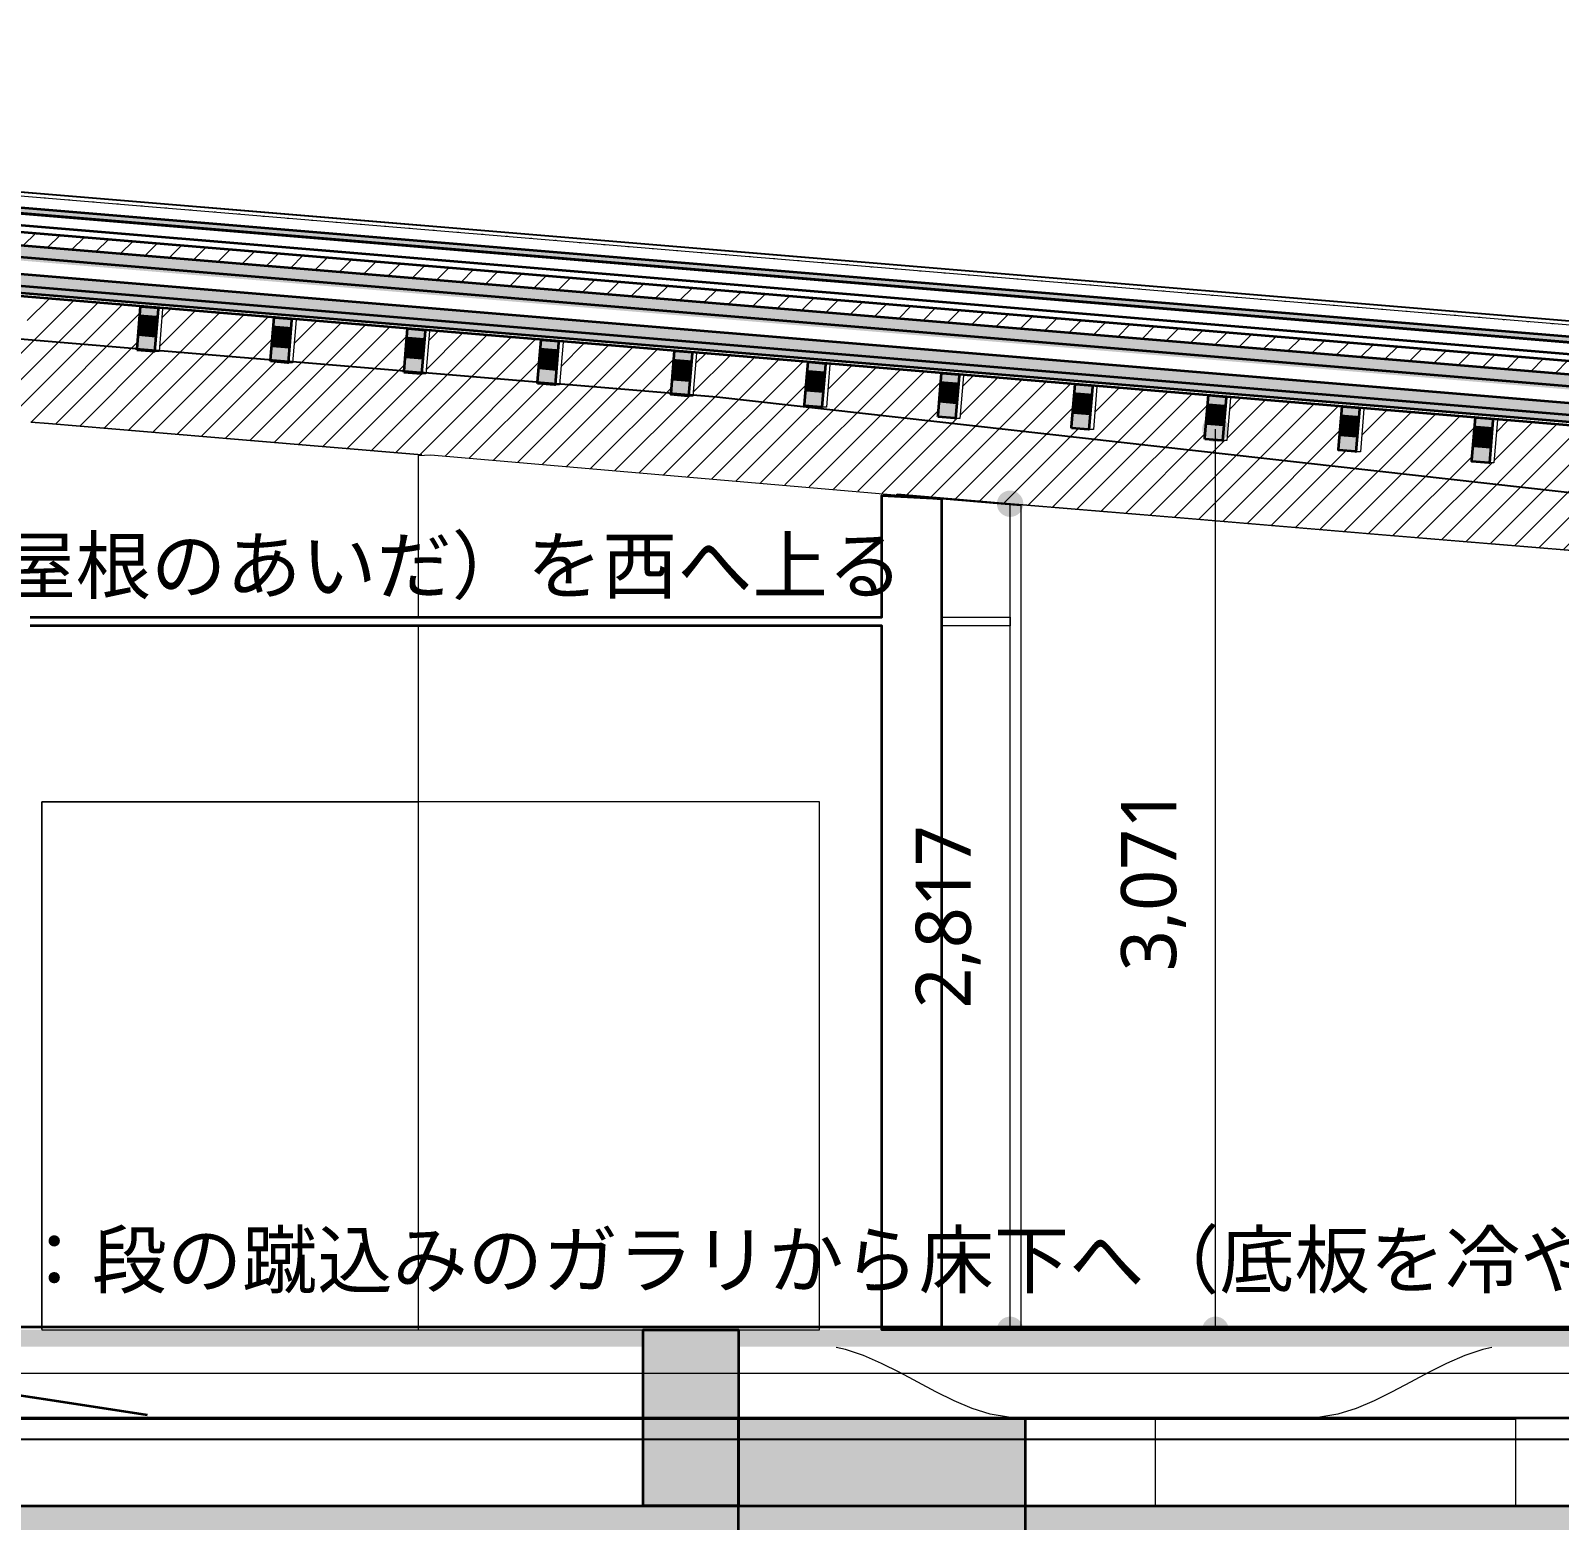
# Model space of a CAD drawing. Header units: millimetres. Extents: x 0 to 153524, y 0 to 59400.
# Drawn here: x 64661 to 69872, y 23650 to 28730 of the extents above; entities that cross this region are included whole.
import ezdxf

# ---------------------------------------------------------------- set-up
doc = ezdxf.new("R2010")
doc.units = ezdxf.units.MM
for name, color, linetype, lineweight in [('01_切断（構造・壁）', 7, 'Continuous', 35), ('02_切断（家具）', 8, 'Continuous', 18), ('04_切断（機械室などの塊）', 7, 'Continuous', 35), ('05_断熱（仮）', 2, 'Continuous', 9), ('10_見えがかり', 7, 'Continuous', 13), ('11_見えがかり（家具）', 8, 'Continuous', 9), ('12_見えがかり（ガラス）', 5, 'Continuous', 9), ('14_鏡面', 8, 'Continuous', 9), ('50_寸法', 3, 'Continuous', 9)]:
    doc.layers.add(name, color=color, linetype=linetype, lineweight=lineweight)
doc.styles.add('JP', font='NotoSansCJKjp-Regular.otf')

msp = doc.modelspace()

# ---------------------------------------------------------------- hatches: boundary and pattern name
at = {"layer": '01_切断（構造・壁）'}
for color, points in [(7, [(62974.2, 28244.6), (62974.2, 28244.6), (62973, 28244.7), (62951.4, 28246.5), (62951.4, 28246.5), (62953.1, 28266.4), (62974.7, 28264.6), (62975.9, 28264.5), (74655, 27291.2), (74759.3, 27282.5), (75852.3, 27191.4), (75853, 27191.4), (75852.9, 27190.4), (75851.3, 27171.5), (75850.6, 27171.6), (74757.6, 27262.7), (74653.3, 27271.4)]), (7, [(74466.3, 24242), (74466.3, 24300), (58577.6, 24300), (58577.6, 24242)]), (7, [(67074.6, 23700), (67063.2, 23700), (66749, 23700), (66749, 24282.2), (66749, 24282.2), (66749, 24300), (67063.2, 24300), (67074.6, 24300), (67074.6, 23721.2)]), (7, [(73000, 24300), (72674.8, 24300), (67664.6, 24300), (67664.6, 24301.7), (67664.6, 24301.7), (67664.6, 24310), (72674.8, 24310), (73000, 24310), (73000, 24300.7), (73000, 24300.7)]), (8, [(55051.2, 23500), (46200.5, 23500), (46050.5, 23500), (46050.5, 23700), (46050.5, 24152), (46200.5, 24152), (46200.5, 23700), (55201.2, 23700), (55201.2, 23550), (58627.6, 23550), (58627.6, 23700), (74316.3, 23700), (74316.3, 24152), (74466.3, 24152), (74466.3, 23700), (74466.3, 23500), (74316.3, 23500), (58777.6, 23500), (58777.6, 23350), (55051.2, 23350)]), (7, [(68051.4, 23600), (68001, 23600), (67074.6, 23600), (67074.6, 23985.9), (67074.6, 23985.9), (67074.6, 24000), (68001, 24000), (68051.4, 24000), (68051.4, 23621)])]:
    msp.add_hatch(color=color, dxfattribs=at).paths.add_polyline_path(points)
at = {"layer": '01_切断（構造・壁）', "true_color": 0xe9dcc4}
for points in [[(74284, 27043.1), (72911.7, 27157.5), (74285.9, 27043), (74603.3, 27016.5), (74603.2, 27015.9), (74602.3, 27004.6), (63496.9, 27930), (62766.7, 27990.9), (62761, 27991.4), (62666.7, 27999.2), (62665.7, 27987.3), (62663.7, 27987.5), (62666.7, 28023.2), (62761, 28015.4), (62766.7, 28014.9), (63496.9, 27954), (74602.3, 27028.6), (74601.3, 27016.7)], [(65024, 27640.3), (65024.4, 27644.5), (65036.5, 27789.7), (65038.2, 27789.6), (65096.3, 27784.8), (65095.9, 27780.5), (65083.8, 27635.3), (65082.1, 27635.4)], [(65479, 27602.3), (65479.4, 27606.5), (65491.5, 27751.8), (65493.1, 27751.7), (65551.3, 27746.8), (65550.9, 27742.6), (65538.8, 27597.4), (65537.1, 27597.5)], [(65030.4, 27717.3), (65090.2, 27712.3), (65088.2, 27688.4), (65028.4, 27693.4)], [(65485.4, 27679.3), (65545.2, 27674.4), (65543.2, 27650.5), (65483.4, 27655.5)], [(65934, 27564.4), (65934.4, 27568.6), (65946.5, 27713.9), (65948.1, 27713.8), (66006.3, 27708.9), (66005.9, 27704.7), (65993.8, 27559.4), (65992.1, 27559.6)], [(66389, 27526.5), (66389.4, 27530.7), (66401.5, 27676), (66403.1, 27675.9), (66461.3, 27671), (66460.9, 27666.8), (66448.8, 27521.5), (66447.1, 27521.7)], [(65940.4, 27641.4), (66000.2, 27636.4), (65998.2, 27612.6), (65938.4, 27617.6)], [(66844.3, 27492.8), (66856.5, 27638.1), (66858.1, 27637.9), (66916.2, 27633.1), (66915.9, 27628.9), (66915.9, 27628.9), (66903.8, 27483.6), (66902.1, 27483.8), (66844, 27488.6)], [(66395.4, 27603.5), (66455.2, 27598.5), (66453.2, 27574.7), (66393.4, 27579.7)], [(67299, 27450.7), (67299.3, 27454.9), (67311.4, 27600.2), (67313.1, 27600), (67371.2, 27595.2), (67370.9, 27590.9), (67358.8, 27445.7), (67357.1, 27445.8)], [(66910.2, 27560.6), (66908.2, 27536.8), (66848.4, 27541.8), (66850.4, 27565.6)], [(67305.4, 27527.7), (67365.2, 27522.7), (67363.2, 27498.9), (67303.4, 27503.8)], [(67754, 27412.8), (67754.3, 27417), (67766.4, 27562.2), (67768.1, 27562.1), (67826.2, 27557.3), (67825.9, 27553), (67813.8, 27407.8), (67812.1, 27407.9)], [(68209, 27374.8), (68209.3, 27379.1), (68221.4, 27524.3), (68223.1, 27524.2), (68281.2, 27519.3), (68280.9, 27515.1), (68268.8, 27369.9), (68267.1, 27370)], [(67760.4, 27489.8), (67820.2, 27484.8), (67818.2, 27460.9), (67758.4, 27465.9)], [(68664, 27336.9), (68664.3, 27341.1), (68676.4, 27486.4), (68678.1, 27486.3), (68736.2, 27481.4), (68735.9, 27477.2), (68723.8, 27331.9), (68722.1, 27332.1)], [(68215.4, 27451.8), (68275.2, 27446.9), (68273.2, 27423), (68213.4, 27428)], [(68670.4, 27413.9), (68730.2, 27408.9), (68728.2, 27385.1), (68668.4, 27390.1)], [(69177.1, 27294.2), (69119, 27299), (69119.3, 27303.2), (69131.4, 27448.5), (69133.1, 27448.4), (69191.2, 27443.5), (69190.9, 27439.3), (69178.8, 27294)], [(69574, 27261.1), (69574.3, 27265.3), (69586.4, 27410.6), (69588.1, 27410.4), (69646.2, 27405.6), (69645.9, 27401.4), (69633.8, 27256.1), (69632.1, 27256.3)], [(69125.4, 27376), (69185.2, 27371), (69183.2, 27347.2), (69123.4, 27352.2)], [(69640.2, 27333.1), (69638.2, 27309.3), (69578.4, 27314.3), (69580.4, 27338.1)]]:
    msp.add_hatch(color=8, dxfattribs=at).paths.add_polyline_path(points)
at = {"layer": '05_断熱（仮）', "true_color": 0xf3d98b}
for points in [[(74500, 27175.1), (74500, 27123.1), (63491.5, 28040.5), (62761.4, 28101.3), (62755.7, 28101.8), (62669.5, 28109), (62673.8, 28160.6), (74296, 27192.1)], [(74296, 27095.1), (74500, 27078.1), (74500, 27037.1), (63496.9, 27954), (62766.7, 28014.9), (62761, 28015.4), (62670.4, 28022.9), (62673.8, 28063.6)], [(65030.4, 27717.3), (65034.2, 27761.9), (65093.9, 27757), (65090.2, 27712.3)], [(65485.4, 27679.3), (65489.1, 27724), (65548.9, 27719), (65545.2, 27674.4)], [(65940.4, 27641.4), (65944.1, 27686.1), (66003.9, 27681.1), (66000.2, 27636.4)], [(66395.4, 27603.5), (66399.1, 27648.2), (66458.9, 27643.2), (66455.2, 27598.5)], [(66850.4, 27565.6), (66854.1, 27610.3), (66913.9, 27605.3), (66910.2, 27560.6)], [(67305.4, 27527.7), (67309.1, 27572.4), (67368.9, 27567.4), (67365.2, 27522.7)], [(67760.4, 27489.8), (67764.1, 27534.4), (67823.9, 27529.5), (67820.2, 27484.8)], [(68215.4, 27451.8), (68219.1, 27496.5), (68278.9, 27491.6), (68275.2, 27446.9)], [(68670.4, 27413.9), (68674.1, 27458.6), (68733.9, 27453.6), (68730.2, 27408.9)], [(69125.4, 27376), (69129.1, 27420.7), (69188.9, 27415.7), (69185.2, 27371)], [(69580.4, 27338.1), (69584.1, 27382.8), (69643.9, 27377.8), (69640.2, 27333.1)]]:
    msp.add_hatch(color=8, dxfattribs=at).paths.add_polyline_path(points)
at = {"layer": '14_鏡面', "true_color": 0xdce5ee}
h = msp.add_hatch(dxfattribs=at)
h.set_pattern_fill('ANSI31', scale=20)
h.paths.add_polyline_path([(62759.8, 28322.3), (62759.8, 28322.3), (63010.3, 28301.5), (63260.8, 28280.6), (63511.3, 28259.7), (63761.8, 28238.8), (64012.3, 28218), (64262.8, 28197.1), (64513.3, 28176.2), (65014.3, 28134.5), (65264.8, 28113.6), (65515.3, 28092.7), (65765.8, 28071.8), (66016.3, 28051), (66266.8, 28030.1), (66517.3, 28009.2), (66767.8, 27988.3), (67018.3, 27967.5), (67268.8, 27946.6), (67519.3, 27925.7), (67769.8, 27904.8), (68020.3, 27884), (68270.8, 27863.1), (68521.3, 27842.2), (68771.8, 27821.3), (69022.3, 27800.5), (69272.8, 27779.6), (69523.3, 27758.7), (69773.8, 27737.8), (70024.3, 27717), (70274.8, 27696.1), (70525.3, 27675.2), (70775.8, 27654.3), (71026.3, 27633.5), (71276.8, 27612.6), (71527.3, 27591.7), (71777.8, 27570.8), (72028.3, 27550), (72278.8, 27529.1), (72529.3, 27508.2), (72779.8, 27487.3), (72779.8, 27487.3), (72779.8, 27487.3), (62759.8, 28322.3)])
h = msp.add_hatch(dxfattribs=at)
h.set_pattern_fill('ANSI31', scale=20)
h.paths.add_polyline_path([(62759.8, 28198.3), (72779.8, 27363.4), (72779.8, 27320), (72779.8, 27320), (72779.8, 27319.7), (62759.8, 28154.5)])
h = msp.add_hatch(dxfattribs=at)
h.set_pattern_fill('ANSI31', scale=20)
h.paths.add_polyline_path([(62759.8, 27828.9), (62808.4, 27824.9), (62824.3, 27824.9), (62836.6, 27973), (63216.1, 27941.4), (63203.6, 27791.9), (63263.4, 27786.9), (63279.3, 27786.9), (63291.6, 27935.1), (63671.1, 27903.5), (63658.6, 27754), (63718.4, 27749), (63734.2, 27749), (63746.6, 27897.2), (64126.1, 27865.6), (64113.6, 27716.1), (64173.4, 27711.1), (64189.2, 27711.1), (64201.5, 27859.3), (64581.1, 27827.7), (64568.6, 27678.2), (64628.4, 27673.2), (64644.1, 27673.2), (64656.5, 27821.4), (65036.1, 27789.7), (65023.6, 27640.3), (65083.4, 27635.3), (65099.1, 27635.3), (65111.4, 27783.5), (65491.1, 27751.8), (65478.6, 27602.3), (65538.4, 27597.4), (65554.1, 27597.4), (65566.4, 27745.6), (65946.2, 27713.9), (65933.6, 27564.4), (65993.4, 27559.4), (66009, 27559.4), (66021.4, 27707.6), (66401.2, 27676), (66388.6, 27526.5), (66448.4, 27521.5), (66464, 27521.5), (66476.3, 27669.7), (66856.2, 27638.1), (66843.6, 27488.6), (66903.3, 27483.6), (66918.9, 27483.6), (66931.3, 27631.8), (67311.2, 27600.2), (67298.6, 27450.7), (67358.3, 27445.7), (67373.9, 27445.7), (67386.3, 27593.9), (67766.2, 27562.2), (67753.6, 27412.8), (67813.3, 27407.8), (67828.9, 27407.8), (67841.2, 27556), (68221.2, 27524.3), (68208.5, 27374.8), (68268.3, 27369.9), (68283.8, 27369.9), (68296.2, 27518.1), (68676.2, 27486.4), (68663.5, 27336.9), (68723.3, 27331.9), (68738.8, 27331.9), (68751.1, 27480.2), (69131.2, 27448.5), (69118.5, 27299), (69178.3, 27294), (69193.8, 27294), (69206.1, 27442.3), (69586.2, 27410.6), (69573.5, 27261.1), (69633.3, 27256.1), (69648.7, 27256.1), (69661.1, 27404.3), (70041.2, 27372.7), (70028.5, 27223.2), (70088.3, 27218.2), (70103.7, 27218.2), (70116, 27366.4), (70496.2, 27334.7), (70483.5, 27185.3), (70543.3, 27180.3), (70558.6, 27180.3), (70571, 27328.5), (70951.3, 27296.8), (70938.5, 27147.3), (70998.3, 27142.4), (71013.6, 27142.4), (71026, 27290.6), (71406.3, 27258.9), (71393.5, 27109.4), (71453.3, 27104.4), (71468.6, 27104.4), (71480.9, 27252.7), (71861.3, 27221), (71848.5, 27071.5), (71908.3, 27066.5), (71923.5, 27066.5), (71935.9, 27214.8), (72316.3, 27183.1), (72303.5, 27033.6), (72363.3, 27028.6), (72378.5, 27028.6), (72390.8, 27176.9), (72759.4, 27146.2), (72758.9, 27144.4), (72723.8, 27006.1), (72720.3, 26863.5), (72749.6, 26723.8), (72770.4, 26653.4), (72615.7, 26702.8), (72529.3, 26738), (72496.1, 26740.9), (72492.6, 26742), (72319.8, 26756.4), (72278.8, 26760), (72028.3, 26780.9), (71777.8, 26801.8), (71527.3, 26822.7), (71276.8, 26843.5), (71026.3, 26864.4), (70775.8, 26885.3), (70525.3, 26906.2), (70274.8, 26927), (70024.3, 26947.9), (69773.8, 26968.8), (69523.3, 26989.7), (69272.8, 27010.6), (69022.3, 27031.4), (68771.8, 27052.3), (68521.3, 27073.2), (68270.8, 27094.1), (68020.3, 27114.9), (67769.8, 27135.8), (67519.3, 27156.7), (67268.8, 27177.6), (67018.3, 27198.4), (66884, 27209.6), (66024, 27283.7), (66008, 27282.6), (65983.2, 27284.7), (64660.3, 27395.5), (62759.8, 27553.4)])
at = {"layer": '50_寸法'}
for points in [[(68745, 27371.4), (68744.1, 27362.6), (68741.6, 27354.2), (68737.4, 27346.4), (68731.8, 27339.6), (68725, 27334), (68717.2, 27329.9), (68708.8, 27327.3), (68700, 27326.4), (68691.2, 27327.3), (68682.8, 27329.9), (68675, 27334), (68668.2, 27339.6), (68662.6, 27346.4), (68658.4, 27354.2), (68655.9, 27362.6), (68655, 27371.4), (68655.9, 27380.2), (68658.4, 27388.6), (68662.6, 27396.4), (68668.2, 27403.2), (68675, 27408.8), (68682.8, 27413), (68691.2, 27415.6), (68700, 27416.4), (68708.8, 27415.6), (68717.2, 27413), (68725, 27408.8), (68731.8, 27403.2), (68737.4, 27396.4), (68741.6, 27388.6), (68744.1, 27380.2)], [(68045, 27116.6), (68044.1, 27107.8), (68041.6, 27099.4), (68037.4, 27091.6), (68031.8, 27084.8), (68025, 27079.2), (68017.2, 27075), (68008.8, 27072.5), (68000, 27071.6), (67991.2, 27072.5), (67982.8, 27075), (67975, 27079.2), (67968.2, 27084.8), (67962.6, 27091.6), (67958.4, 27099.4), (67955.9, 27107.8), (67955, 27116.6), (67955.9, 27125.4), (67958.4, 27133.8), (67962.6, 27141.6), (67968.2, 27148.4), (67975, 27154), (67982.8, 27158.2), (67991.2, 27160.7), (68000, 27161.6), (68008.8, 27160.7), (68017.2, 27158.2), (68025, 27154), (68031.8, 27148.4), (68037.4, 27141.6), (68041.6, 27133.8), (68044.1, 27125.4)], [(68045, 24300), (68044.1, 24291.2), (68041.6, 24282.8), (68037.4, 24275), (68031.8, 24268.2), (68025, 24262.6), (68017.2, 24258.4), (68008.8, 24255.9), (68000, 24255), (67991.2, 24255.9), (67982.8, 24258.4), (67975, 24262.6), (67968.2, 24268.2), (67962.6, 24275), (67958.4, 24282.8), (67955.9, 24291.2), (67955, 24300), (67955.9, 24308.8), (67958.4, 24317.2), (67962.6, 24325), (67968.2, 24331.8), (67975, 24337.4), (67982.8, 24341.6), (67991.2, 24344.1), (68000, 24345), (68008.8, 24344.1), (68017.2, 24341.6), (68025, 24337.4), (68031.8, 24331.8), (68037.4, 24325), (68041.6, 24317.2), (68044.1, 24308.8)], [(68745, 24300), (68744.1, 24291.2), (68741.6, 24282.8), (68737.4, 24275), (68731.8, 24268.2), (68725, 24262.6), (68717.2, 24258.4), (68708.8, 24255.9), (68700, 24255), (68691.2, 24255.9), (68682.8, 24258.4), (68675, 24262.6), (68668.2, 24268.2), (68662.6, 24275), (68658.4, 24282.8), (68655.9, 24291.2), (68655, 24300), (68655.9, 24308.8), (68658.4, 24317.2), (68662.6, 24325), (68668.2, 24331.8), (68675, 24337.4), (68682.8, 24341.6), (68691.2, 24344.1), (68700, 24345), (68708.8, 24344.1), (68717.2, 24341.6), (68725, 24337.4), (68731.8, 24331.8), (68737.4, 24325), (68741.6, 24317.2), (68744.1, 24308.8)]]:
    msp.add_hatch(color=7, dxfattribs=at).paths.add_polyline_path(points)

# ---------------------------------------------------------------- linework, layer by layer
at = {"layer": '01_切断（構造・壁）'}
for points in [[(62761.4, 28198.3), (62755.7, 28198.8), (62661.4, 28206.7), (62661.9, 28212.1), (62666.7, 28270.2), (62761, 28262.4), (62766.7, 28261.9), (63496.9, 28201), (74606.6, 27275.3), (74606.6, 27275.3), (74606.6, 27275.3), (75888.9, 27168.4), (76006.9, 27158.6), (76006.4, 27153.2), (76001.6, 27095), (75883.6, 27104.8), (74601.3, 27211.7), (74601.3, 27211.7), (74601.3, 27211.7), (63491.5, 28137.5), (62761.4, 28198.3)], [(62974.2, 28244.6), (62974.2, 28244.6), (62973, 28244.7), (62951.4, 28246.5), (62951.4, 28246.5), (62953.1, 28266.4), (62974.7, 28264.6), (62975.9, 28264.5), (74655, 27291.2), (74759.3, 27282.5), (75852.3, 27191.4), (75853, 27191.4), (75852.9, 27190.4), (75851.3, 27171.5), (75850.6, 27171.6), (74757.6, 27262.7), (74653.3, 27271.4), (62974.2, 28244.6)], [(62666.7, 28229.7), (62666.7, 28230.2), (62761, 28222.4), (62766.7, 28221.9), (63496.9, 28161), (74606.6, 27235.3), (74606.6, 27235.3), (74606.6, 27235.3), (75888.9, 27128.4), (76002.6, 27118.9)], [(62661.4, 28011.7), (62661.8, 28015.9), (62673.8, 28160.6), (74296, 27192.1), (74613.7, 27165.7), (74613.4, 27161.5), (74601.3, 27016.7), (74284, 27043.1), (72911.7, 27157.5), (74285.9, 27043), (74603.3, 27016.5), (74603.2, 27015.9), (74601.3, 26992.7), (74284, 27019.1), (62661.4, 27987.7), (62661.5, 27988.3), (62663.4, 28011.5), (62661.4, 28011.7)], [(62673.8, 28120.1), (62673.8, 28120.6), (74296, 27152.1), (74609.4, 27126)], [(62673.8, 28063.1), (62673.8, 28063.6), (74296, 27095.1), (74604.7, 27069.4)], [(62666.7, 28022.7), (62666.7, 28023.2), (62761, 28015.4), (62766.7, 28014.9), (63496.9, 27954), (74601.3, 27028.7)], [(62666.7, 27998.7), (62666.7, 27999.2), (62761, 27991.4), (62766.7, 27990.9), (63496.9, 27930), (74601.3, 27004.7)], [(65024, 27640.3), (65024.4, 27644.5), (65036.5, 27789.7), (65038.2, 27789.6), (65096.3, 27784.8), (65095.9, 27780.5), (65083.8, 27635.3), (65082.1, 27635.4), (65024, 27640.3)], [(65024, 27640.3), (65024.4, 27644.5), (65036.5, 27789.7), (65038.2, 27789.6), (65096.3, 27784.8), (65095.9, 27780.5), (65083.8, 27635.3), (65082.1, 27635.4), (65024, 27640.3)], [(65479, 27602.3), (65479.4, 27606.5), (65491.5, 27751.8), (65493.1, 27751.7), (65551.3, 27746.8), (65550.9, 27742.6), (65538.8, 27597.4), (65537.1, 27597.5), (65479, 27602.3)], [(65479, 27602.3), (65479.4, 27606.5), (65491.5, 27751.8), (65493.1, 27751.7), (65551.3, 27746.8), (65550.9, 27742.6), (65538.8, 27597.4), (65537.1, 27597.5), (65479, 27602.3)], [(65029.4, 27693.3), (65087.2, 27688.5)], [(65031.4, 27717.2), (65089.2, 27712.4)], [(65486.4, 27679.3), (65544.2, 27674.4)], [(65934, 27564.4), (65934.4, 27568.6), (65946.5, 27713.9), (65948.1, 27713.8), (66006.3, 27708.9), (66005.9, 27704.7), (65993.8, 27559.4), (65992.1, 27559.6), (65934, 27564.4)], [(65934, 27564.4), (65934.4, 27568.6), (65946.5, 27713.9), (65948.1, 27713.8), (66006.3, 27708.9), (66005.9, 27704.7), (65993.8, 27559.4), (65992.1, 27559.6), (65934, 27564.4)], [(66389, 27526.5), (66389.4, 27530.7), (66401.5, 27676), (66403.1, 27675.9), (66461.3, 27671), (66460.9, 27666.8), (66448.8, 27521.5), (66447.1, 27521.7), (66389, 27526.5)], [(66389, 27526.5), (66389.4, 27530.7), (66401.5, 27676), (66403.1, 27675.9), (66461.3, 27671), (66460.9, 27666.8), (66448.8, 27521.5), (66447.1, 27521.7), (66389, 27526.5)], [(65484.4, 27655.4), (65542.2, 27650.6)], [(65941.4, 27641.3), (65999.2, 27636.5)], [(66844.3, 27492.8), (66856.5, 27638.1), (66858.1, 27637.9), (66916.2, 27633.1), (66915.9, 27628.9), (66915.9, 27628.9), (66903.8, 27483.6), (66902.1, 27483.8), (66844, 27488.6), (66844.3, 27492.8)], [(66844.3, 27492.8), (66856.5, 27638.1), (66858.1, 27637.9), (66916.2, 27633.1), (66915.9, 27628.9), (66915.9, 27628.9), (66903.8, 27483.6), (66902.1, 27483.8), (66844, 27488.6), (66844.3, 27492.8)], [(65939.4, 27617.5), (65997.2, 27612.7)], [(66394.4, 27579.6), (66452.2, 27574.8)], [(66396.4, 27603.4), (66454.2, 27598.6)], [(67299, 27450.7), (67299.3, 27454.9), (67311.4, 27600.2), (67313.1, 27600), (67371.2, 27595.2), (67370.9, 27590.9), (67358.8, 27445.7), (67357.1, 27445.8), (67299, 27450.7)], [(67299, 27450.7), (67299.3, 27454.9), (67311.4, 27600.2), (67313.1, 27600), (67371.2, 27595.2), (67370.9, 27590.9), (67358.8, 27445.7), (67357.1, 27445.8), (67299, 27450.7)], [(66849.4, 27541.7), (66907.2, 27536.9)], [(66851.4, 27565.5), (66909.2, 27560.7)], [(67306.4, 27527.6), (67364.2, 27522.8)], [(67754, 27412.8), (67754.3, 27417), (67766.4, 27562.2), (67768.1, 27562.1), (67826.2, 27557.3), (67825.9, 27553), (67813.8, 27407.8), (67812.1, 27407.9), (67754, 27412.8)], [(67754, 27412.8), (67754.3, 27417), (67766.4, 27562.2), (67768.1, 27562.1), (67826.2, 27557.3), (67825.9, 27553), (67813.8, 27407.8), (67812.1, 27407.9), (67754, 27412.8)], [(68209, 27374.8), (68209.3, 27379.1), (68221.4, 27524.3), (68223.1, 27524.2), (68281.2, 27519.3), (68280.9, 27515.1), (68268.8, 27369.9), (68267.1, 27370), (68209, 27374.8)], [(68209, 27374.8), (68209.3, 27379.1), (68221.4, 27524.3), (68223.1, 27524.2), (68281.2, 27519.3), (68280.9, 27515.1), (68268.8, 27369.9), (68267.1, 27370), (68209, 27374.8)], [(67304.4, 27503.8), (67362.2, 27498.9)], [(67759.4, 27465.8), (67817.2, 27461)], [(67761.4, 27489.7), (67819.2, 27484.9)], [(68664, 27336.9), (68664.3, 27341.1), (68676.4, 27486.4), (68678.1, 27486.3), (68736.2, 27481.4), (68735.9, 27477.2), (68723.8, 27331.9), (68722.1, 27332.1), (68664, 27336.9)], [(68664, 27336.9), (68664.3, 27341.1), (68676.4, 27486.4), (68678.1, 27486.3), (68736.2, 27481.4), (68735.9, 27477.2), (68723.8, 27331.9), (68722.1, 27332.1), (68664, 27336.9)], [(68214.4, 27427.9), (68272.2, 27423.1)], [(68216.4, 27451.8), (68274.2, 27446.9)], [(68671.4, 27413.8), (68729.2, 27409)], [(69177.1, 27294.2), (69119, 27299), (69119.3, 27303.2), (69131.4, 27448.5), (69133.1, 27448.4), (69191.2, 27443.5), (69190.9, 27439.3), (69178.8, 27294), (69177.1, 27294.2)], [(69119, 27299), (69119.3, 27303.2), (69131.4, 27448.5), (69133.1, 27448.4), (69191.2, 27443.5), (69190.9, 27439.3), (69178.8, 27294), (69177.1, 27294.2), (69119, 27299)], [(69574, 27261.1), (69574.3, 27265.3), (69586.4, 27410.6), (69588.1, 27410.4), (69646.2, 27405.6), (69645.9, 27401.4), (69633.8, 27256.1), (69632.1, 27256.3), (69574, 27261.1)], [(69574.3, 27265.3), (69586.4, 27410.6), (69588.1, 27410.4), (69646.2, 27405.6), (69645.9, 27401.4), (69633.8, 27256.1), (69632.1, 27256.3), (69574, 27261.1), (69574.3, 27265.3)], [(68669.4, 27390), (68727.2, 27385.2)], [(69126.4, 27375.9), (69184.2, 27371.1)], [(69124.4, 27352.1), (69182.2, 27347.3)], [(69579.4, 27314.2), (69637.2, 27309.4)], [(69581.4, 27338), (69639.2, 27333.2)], [(64660, 26730), (67105.8, 26730), (67563.2, 26730), (67563.2, 27145.1), (67736.1, 27135.4), (67736.1, 27135.4), (67766, 27133.7), (67766, 26732.2), (67766, 24300), (67601.3, 24300), (67563.2, 24300), (67563.2, 26542.2), (67563.2, 26700), (67105.8, 26700), (64660, 26700)], [(64601, 24310), (64601.4, 24310), (64626.8, 24310), (64627.8, 24310), (64628, 24310), (64805.3, 24310), (64805.3, 24310), (67607.6, 24310), (67664.8, 24310)], [(67074.6, 23700), (67063.2, 23700), (66749, 23700), (66749, 24282.2), (66749, 24282.2), (66749, 24300), (67063.2, 24300), (67074.6, 24300), (67074.6, 23721.2), (67074.6, 23700)], [(73000, 24300), (72674.8, 24300), (67664.6, 24300), (67664.6, 24301.7), (67664.6, 24301.7), (67664.6, 24310), (72674.8, 24310), (73000, 24310), (73000, 24300.7), (73000, 24300.7), (73000, 24300)], [(55051.2, 23500), (46200.5, 23500), (46050.5, 23500), (46050.5, 23700), (46050.5, 24152), (46200.5, 24152), (46200.5, 23700), (55201.2, 23700), (55201.2, 23550), (58627.6, 23550), (58627.6, 23700), (74316.3, 23700), (74316.3, 24152), (74466.3, 24152), (74466.3, 23700), (74466.3, 23500), (74316.3, 23500), (58777.6, 23500), (58777.6, 23350), (55051.2, 23350), (55051.2, 23500)], [(43500, 24000), (78800, 24000)], [(68051.4, 23600), (68001, 23600), (67074.6, 23600), (67074.6, 23985.9), (67074.6, 23985.9), (67074.6, 24000), (68001, 24000), (68051.4, 24000), (68051.4, 23621), (68051.4, 23600)]]:
    msp.add_lwpolyline(points, dxfattribs=at)
at = {"layer": '02_切断（家具）'}
for points in [[(67350.1, 25118.6), (67350.1, 26100), (66153.8, 26100), (65820.8, 26100), (64700.1, 26100), (64700.1, 25089.7)], [(64700.1, 25089.7), (64700.1, 24300), (66196.3, 24300), (67300.3, 24300), (67350.1, 24300), (67350.1, 25118.6)]]:
    msp.add_lwpolyline(points, dxfattribs=at)
at = {"layer": '04_切断（機械室などの塊）'}
for points in [[(64728.6, 24059.6), (64426.3, 24106.1), (64372.3, 24114.4), (64303, 24125), (64016, 24169.1), (63792.6, 24203.4)], [(65059.9, 24008.8), (64728.6, 24059.6)]]:
    msp.add_lwpolyline(points, dxfattribs=at)
at = {"layer": '10_見えがかり'}
for points in [[(62687.6, 28328.3), (74604.7, 27335.3), (74601.7, 27298.9)], [(65111.3, 27781.5), (65099.1, 27635.3)], [(65566.2, 27743.6), (65554.1, 27597.4)], [(66021.2, 27705.6), (66009, 27559.4)], [(65099.1, 27635.3), (65085.8, 27635.3)], [(66476.2, 27667.7), (66464, 27521.5)], [(66931.1, 27629.8), (66918.9, 27483.6)], [(65554.1, 27597.4), (65540.8, 27597.4)], [(67386.1, 27591.9), (67373.9, 27445.7)], [(66009, 27559.4), (65995.8, 27559.4)], [(66464, 27521.5), (66450.8, 27521.5)], [(67841.1, 27554), (67828.9, 27407.8)], [(68296, 27516.1), (68283.8, 27369.9)], [(66918.9, 27483.6), (66905.8, 27483.6)], [(68751, 27478.2), (68738.8, 27331.9)], [(67373.9, 27445.7), (67360.8, 27445.7)], [(69205.9, 27440.3), (69193.8, 27294)], [(64662.3, 27394.8), (64722.7, 27389.8), (65370.2, 27335.8), (65994.6, 27283.8)], [(65994.5, 27283.8), (65370.1, 27335.8), (64722.6, 27389.8), (64662.3, 27394.8)], [(67828.9, 27407.8), (67815.8, 27407.8)], [(68283.8, 27369.9), (68270.8, 27369.9)], [(69660.9, 27402.3), (69648.7, 27256.1)], [(68738.8, 27331.9), (68725.8, 27331.9)], [(69193.8, 27294), (69180.8, 27294)], [(69648.7, 27256.1), (69635.8, 27256.1)], [(67611.4, 27149), (67960.2, 27119.9), (68607.7, 27066), (69255.2, 27012), (69902.7, 26958.1), (70550.1, 26904.1), (71197.6, 26850.1), (71845.1, 26796.2), (72492.6, 26742), (73088.7, 26551.9), (73698, 26723.2), (74347.4, 26744.9), (74464.2, 26748.8)], [(74464.2, 26748.8), (74347.5, 26744.9), (73698.2, 26723.2), (73088.8, 26551.9), (73088.7, 26551.9), (72492.5, 26742), (71845, 26796.2), (71197.5, 26850.1), (70550, 26904.1), (69902.5, 26958.1), (69255, 27012), (68607.5, 27066), (67960.1, 27119.9), (67614.8, 27148.7)], [(58577.6, 24152), (74316.3, 24152)], [(60684.3, 23995), (68494.2, 23995)], [(68494.2, 23995), (68494.2, 23702)], [(68496.2, 23995), (69723.2, 23995)], [(69723.2, 23995), (69723.2, 23702)]]:
    msp.add_lwpolyline(points, dxfattribs=at)
at = {"layer": '11_見えがかり（家具）'}
for points in [[(65983.8, 26732), (65983.8, 27281), (66024, 27283.7), (67699.3, 27139.4)], [(67768, 27133.5), (68036.8, 27110.4), (68036.8, 24312)], [(65983.8, 24302), (65983.8, 26698)], [(67768, 26730), (68000.2, 26730), (68000.2, 26700), (67768, 26700)], [(64700.1, 26100), (65981.8, 26100)], [(64700.1, 24302), (64700.1, 26100)], [(69642.5, 24240), (69611.4, 24233.4), (69549.6, 24212.3), (69487.9, 24185.2), (69426.1, 24154), (69364.4, 24121.1), (69302.6, 24088.4), (69240.9, 24058.1), (69179.2, 24032.2), (69117.4, 24012.7), (69055.7, 24001.7), (68524.9, 24000), (67994.1, 24001.7), (67932.3, 24012.7), (67870.6, 24032.2), (67808.9, 24058.1), (67747.1, 24088.4), (67685.4, 24121.1), (67623.6, 24154), (67561.9, 24185.2), (67500.1, 24212.3), (67438.4, 24233.4), (67407.2, 24240)]]:
    msp.add_lwpolyline(points, dxfattribs=at)
at = {"layer": '12_見えがかり（ガラス）'}
for points in [[(62687.6, 28342.6), (62688.7, 28342.6), (74627, 27347.6), (74626.2, 27337.4)], [(62687.6, 28340.4), (74601, 27347.6), (74600.2, 27337.6)]]:
    msp.add_lwpolyline(points, dxfattribs=at)
at = {"layer": '45_換気'}
for points in [[(75700, 25200), (73600, 25400), (71500, 26975), (67000, 27480), (62700, 27838.3), (61700, 28250), (60850, 28700), (60700, 28730)], [(76300, 24550), (74900, 24225), (74300, 23926), (59500, 23926), (59350, 24450)]]:
    msp.add_lwpolyline(points, dxfattribs=at)
at = {"layer": '50_寸法'}
for points in [[(68700, 24300), (68700, 27371.4)], [(68000, 24300), (68000, 27116.6)]]:
    msp.add_lwpolyline(points, dxfattribs=at)

# ---------------------------------------------------------------- texts
at = {"layer": '45_換気', "char_height": 187.866, "style": 'JP'}
for s, insert, attachment_point in [('梁間（梁と梁と屋根のあいだ）を西へ上る', (65200, 27000), 2), ('夏の夜：段の蹴込みのガラリから床下へ（底板を冷やす）→ すき間の下で西館の床下へ', (73900, 24420), 9)]:
    msp.add_mtext(s, dxfattribs=dict(at, insert=insert, attachment_point=attachment_point))
at = {"layer": '50_寸法', "char_height": 187.87, "attachment_point": 8, "rotation": 90, "style": 'JP'}
for s, insert in [('3,071', (68600, 25835.7)), ('2,817', (67900, 25708.3))]:
    msp.add_mtext(s, dxfattribs=dict(at, insert=insert))

doc.saveas('drawing.dxf')
